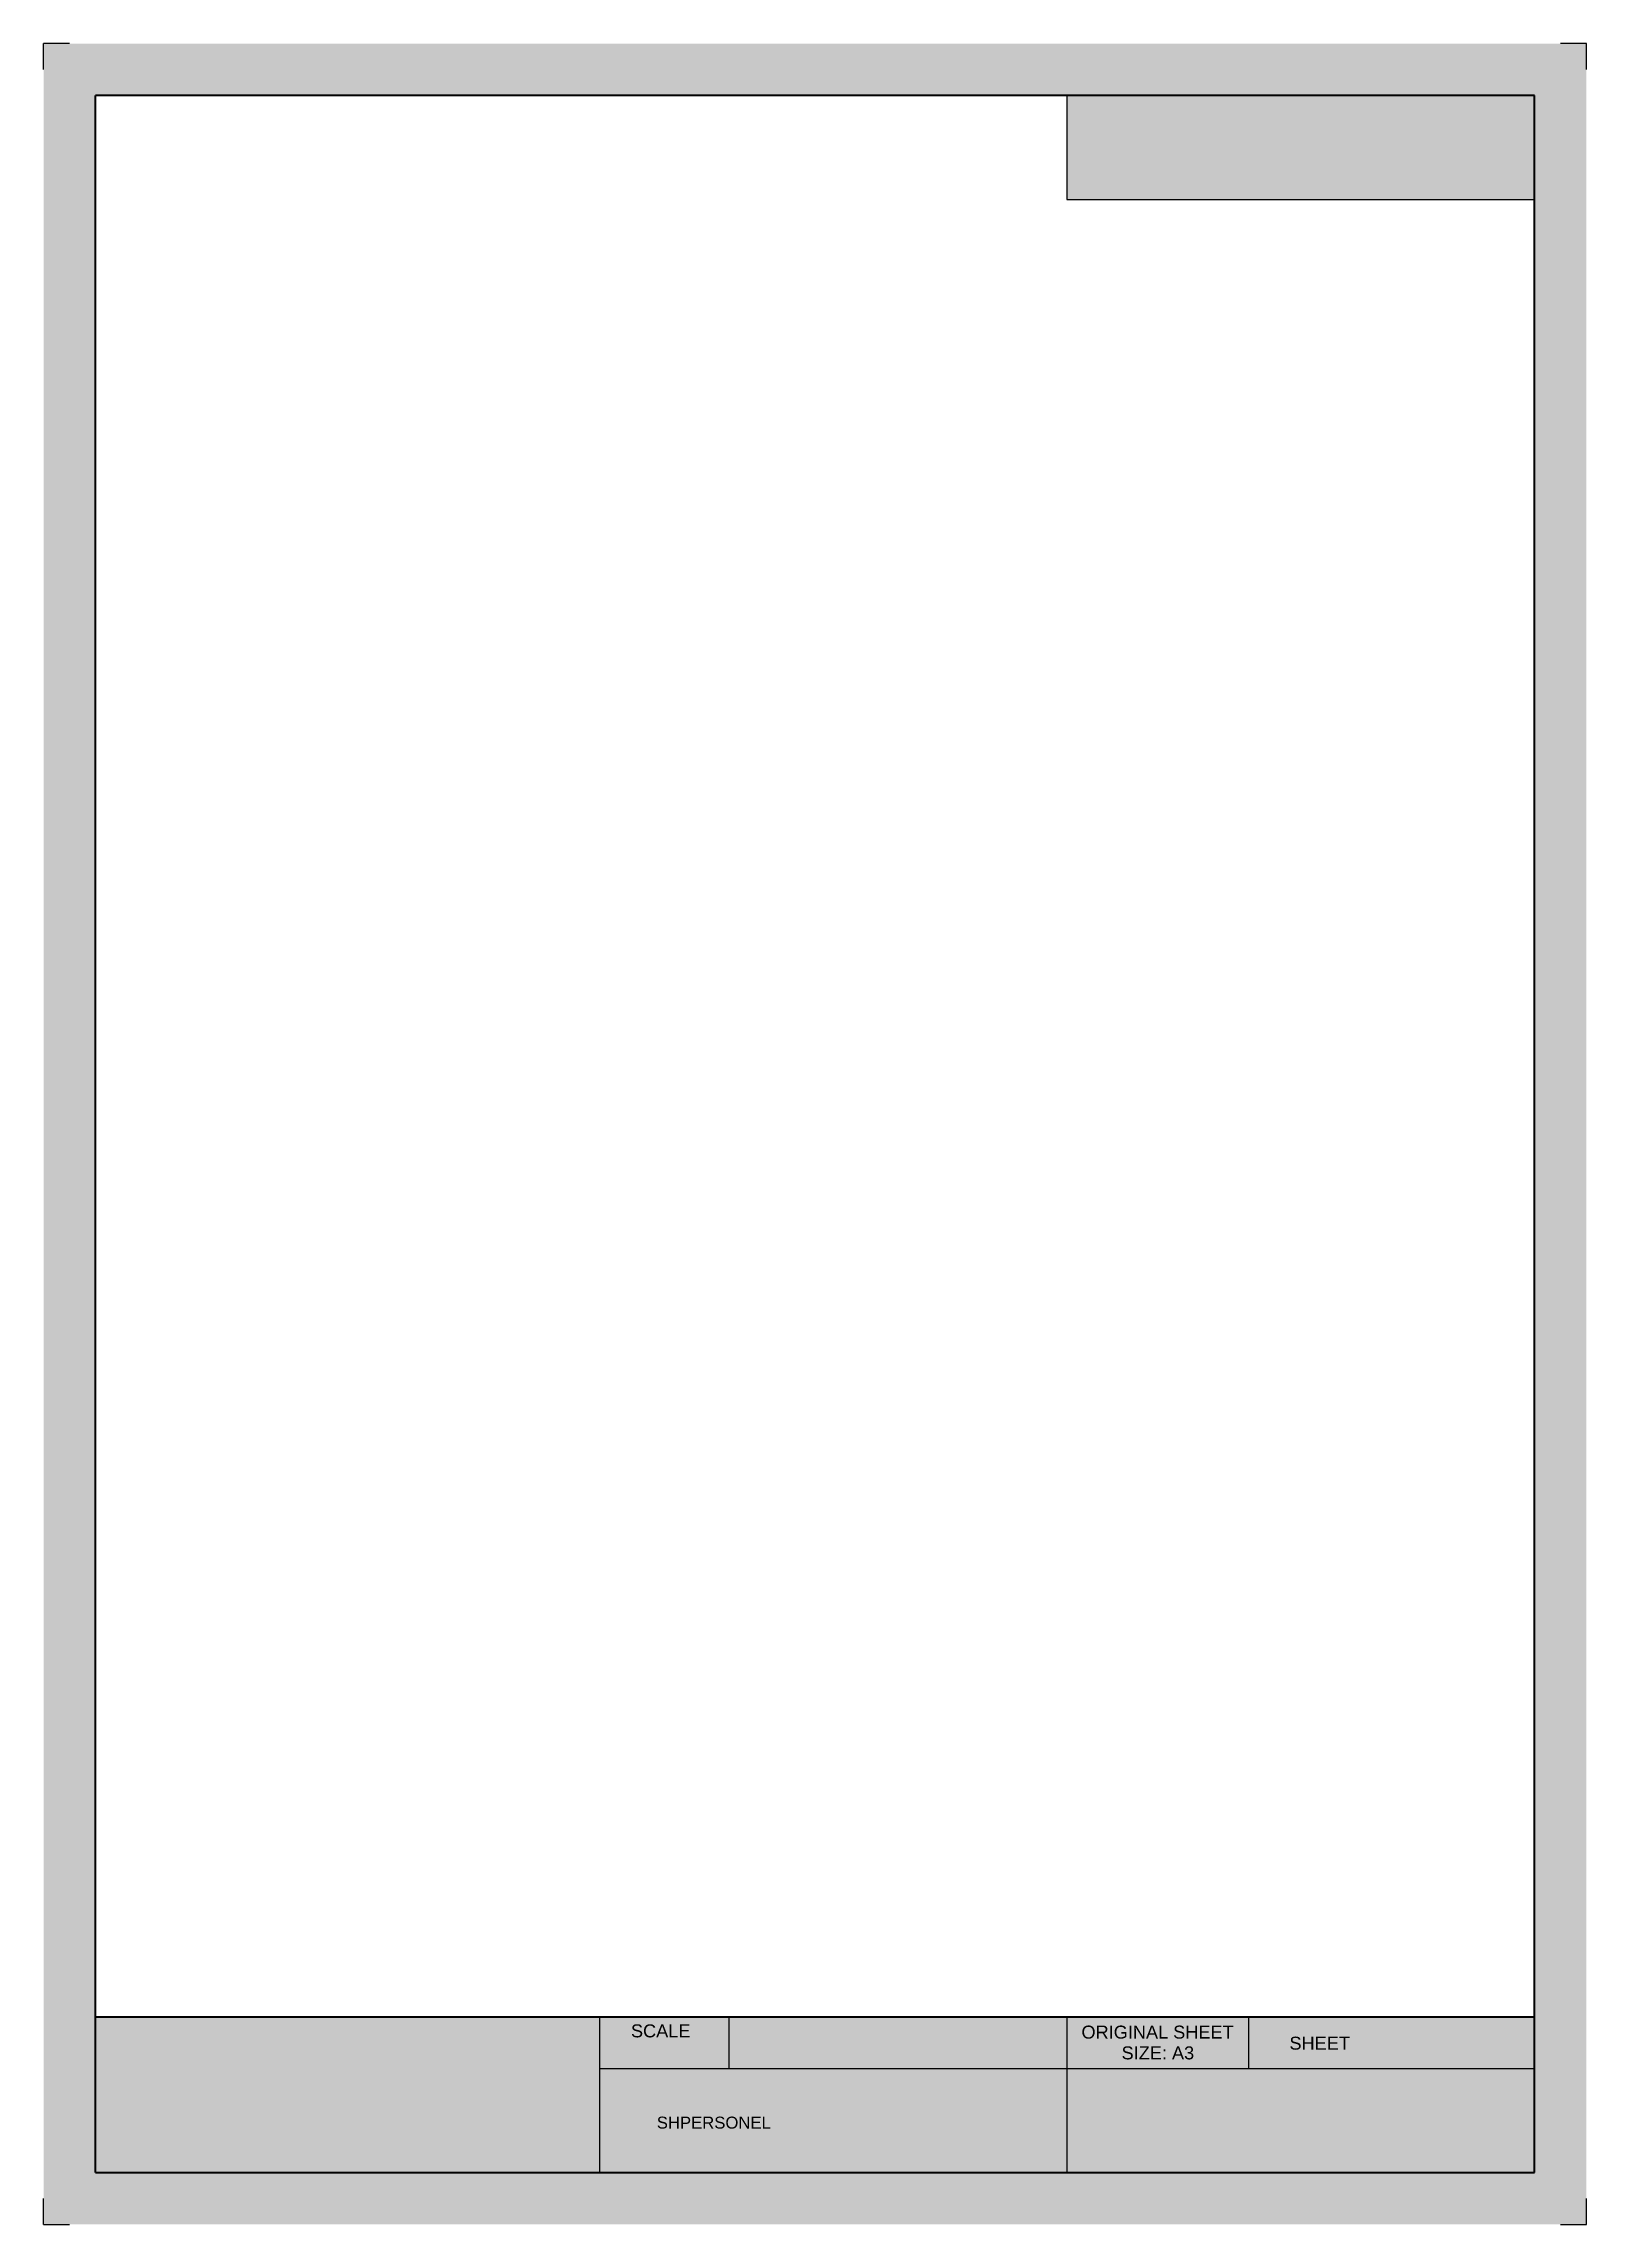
# Model space of a CAD drawing. Header units: metres. Extents: x -297 to 0, y 0 to 420.
import ezdxf
from ezdxf.enums import TextEntityAlignment as Align

# ---------------------------------------------------------------- set-up
doc = ezdxf.new("R2010")
doc.units = ezdxf.units.M
doc.header["$MEASUREMENT"] = 0
doc.styles.add('Style-Arial', font='arial.ttf')

msp = doc.modelspace()

# ---------------------------------------------------------------- hatches: boundary and pattern name
at = {"linetype": 'Continuous', "lineweight": 0, "true_color": 0xffffff}
h = msp.add_hatch(color=7, dxfattribs=at)
h.dxf.hatch_style = 1
h.paths.add_polyline_path([(-10, 410), (-100, 410), (-100, 390), (-10, 390)], flags=0)
h.paths.add_polyline_path([(0, 420), (-297, 420), (-297, 0), (0, 0)])
h.paths.add_polyline_path([(-10, 410), (-10, 10), (-287, 10), (-287, 410)], flags=16)
h.paths.add_polyline_path([(-65, 40), (-65, 30), (-100, 30), (-190, 30), (-190, 40)], flags=0)
h.paths.add_polyline_path([(-10, 30), (-100, 30), (-100, 10), (-10, 10)], flags=0)
h.paths.add_polyline_path([(-10, 40), (-65, 40), (-65, 30), (-10, 30)], flags=0)
h.paths.add_polyline_path([(-65, 40), (-100, 40), (-100, 30), (-65, 30)], flags=0)
h.paths.add_polyline_path([(-100, 40), (-165, 40), (-165, 30), (-100, 30)], flags=0)
h.paths.add_polyline_path([(-100, 30), (-165, 30), (-190, 30), (-190, 10), (-100, 10)], flags=16)
h.paths.add_polyline_path([(-165, 40), (-190, 40), (-190, 30), (-165, 30)], flags=0)
h.paths.add_polyline_path([(-190, 40), (-287, 40), (-287, 10), (-190, 10), (-190, 30)], flags=0)
h = msp.add_hatch(color=7, dxfattribs=at)
h.dxf.hatch_style = 1
h.paths.add_polyline_path([(-10, 30), (-100, 30), (-100, 10), (-10, 10)])
h.paths.add_polyline_path([(-10, 40), (-65, 40), (-65, 30), (-10, 30)])
h.paths.add_polyline_path([(-65, 40), (-100, 40), (-100, 30), (-65, 30)])
h.paths.add_polyline_path([(-100, 40), (-165, 40), (-165, 30), (-100, 30)])
h.paths.add_polyline_path([(-165, 40), (-190, 40), (-190, 30), (-165, 30)])
h.paths.add_polyline_path([(-190, 30), (-190, 40), (-287, 40), (-287, 10), (-190, 10)])
h.paths.add_polyline_path([(-10, 410), (-100, 410), (-100, 390), (-10, 390)])

# ---------------------------------------------------------------- linework, layer by layer
for p, q in [((-292, 420), (-297, 420)), ((-297, 415), (-297, 420)), ((0, 420), (-5, 420)), ((0, 415), (0, 420)), ((-100, 410), (-100, 390)), ((-100, 390), (-10, 390)), ((-190, 40), (-190, 30)), ((-165, 30), (-165, 40)), ((-100, 40), (-100, 10)), ((-65, 30), (-65, 40)), ((-190, 30), (-190, 10)), ((-190, 30), (-100, 30)), ((-100, 30), (-10, 30)), ((-297, 0), (-297, 5)), ((0, 0), (0, 5)), ((-297, 0), (-292, 0)), ((-5, 0), (0, 0))]:
    msp.add_line(p, q)
at = {"lineweight": 40}
for p, q in [((-10, 410), (-287, 410)), ((-287, 10), (-287, 410)), ((-10, 10), (-10, 410)), ((-287, 40), (-10, 40)), ((-287, 10), (-10, 10))]:
    msp.add_line(p, q, dxfattribs=at)

# ---------------------------------------------------------------- texts
at = {"linetype": 'Continuous', "lineweight": 0, "style": 'Style-Arial'}
for s, p in [('SCALE', (-183.93, 36.02)), ('ORIGINAL SHEET', (-97.2, 35.78)), ('SIZE: A3', (-89.48, 31.78))]:
    msp.add_text(s, height=2.5, dxfattribs=at).set_placement(p)
at = {"style": 'Style-Arial'}
msp.add_text('SHEET', height=2.5, dxfattribs=at).set_placement((-51.34, 34.9), align=Align.MIDDLE_CENTER)
msp.add_attdef('SHPERSONEL', (-178.96, 18.45), '', height=2.3, dxfattribs=at)

doc.saveas('drawing.dxf')
